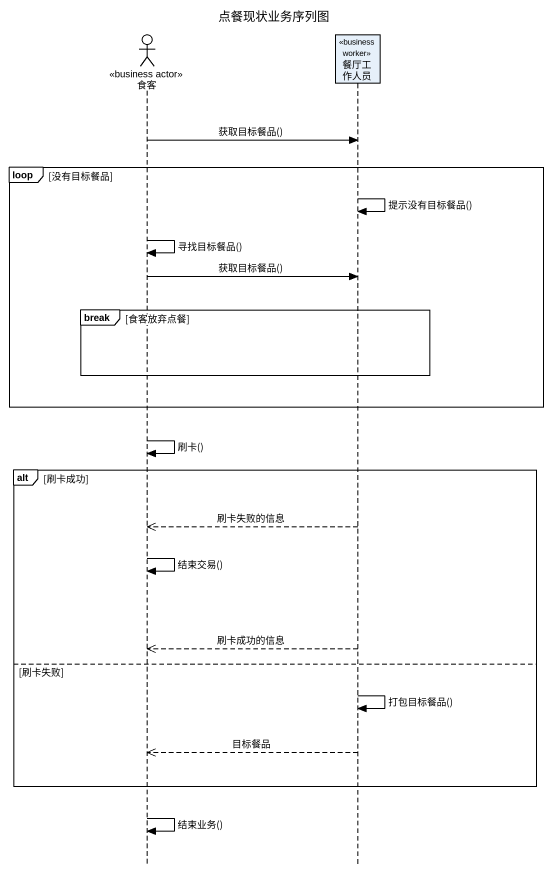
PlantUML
@startuml
title 点餐现状业务序列图
hide footbox
actor 食客 <<business actor>>
participant 餐厅工作人员 <<business worker>>

食客 -> 餐厅工作人员 : 获取目标餐品()
loop 没有目标餐品
  餐厅工作人员 -> 餐厅工作人员 : 提示没有目标餐品()
  食客 -> 食客 : 寻找目标餐品()
  食客 -> 餐厅工作人员 : 获取目标餐品()
  break 食客放弃点餐
  end
end
食客 -> 食客 : 刷卡()
alt 刷卡成功
  餐厅工作人员 -->> 食客 : 刷卡失败的信息
  食客 -> 食客 : 结束交易()
  餐厅工作人员 -->> 食客 : 刷卡成功的信息
else 刷卡失败
  餐厅工作人员 -> 餐厅工作人员 : 打包目标餐品()
  餐厅工作人员 -->> 食客 : 目标餐品
end
食客 -> 食客 : 结束业务()
@enduml
